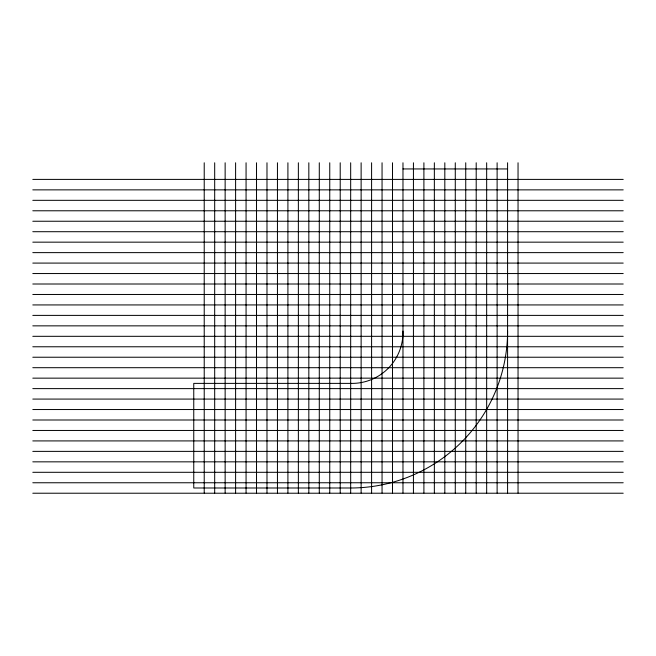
<?xml version="1.0" encoding="UTF-8"?>
<svg xmlns="http://www.w3.org/2000/svg" width="656" height="656" viewBox="0 0 656 656"><rect width="100%" height="100%" fill="white"/><g stroke="black" fill="none" stroke-linecap="round" stroke-linejoin="round"><path stroke-width="0.98" d="M402.973 168.945L507.58 168.945M32.8 179.4L623.2 179.4M32.8 189.863L623.2 189.863M32.8 200.326L623.2 200.326M32.8 210.781L623.2 210.781M32.8 221.244L623.2 221.244M32.8 231.707L623.2 231.707M32.8 242.162L623.2 242.162M32.8 252.626L623.2 252.626M32.8 263.089L623.2 263.089M32.8 273.544L623.2 273.544M32.8 284.007L623.2 284.007M32.8 294.47L623.2 294.47M32.8 304.933L623.2 304.933M32.8 315.388L623.2 315.388M32.8 325.852L623.2 325.852M32.8 336.315L623.2 336.315M32.8 346.77L623.2 346.77M32.8 357.233L623.2 357.233M32.8 367.696L623.2 367.696M32.8 378.151L623.2 378.151M32.8 388.614L623.2 388.614M32.8 399.078L623.2 399.078M32.8 409.533L623.2 409.533M32.8 419.996L623.2 419.996M32.8 430.459L623.2 430.459M32.8 440.914L623.2 440.914M32.8 451.377L623.2 451.377M32.8 461.84L623.2 461.84M32.8 472.304L623.2 472.304M32.8 482.759L623.2 482.759M32.8 493.222L623.2 493.222M518.043 162.778L518.043 493.025M507.58 162.778L507.58 493.025M497.117 162.778L497.117 493.025M486.662 162.778L486.662 493.025M476.199 162.778L476.199 493.025M465.735 162.778L465.735 493.025M455.28 162.778L455.28 493.025M444.817 162.778L444.817 493.025M434.354 162.778L434.354 493.025M423.899 162.778L423.899 493.025M413.436 162.778L413.436 493.025M402.973 162.778L402.973 493.025M392.509 162.778L392.509 493.025M382.054 162.778L382.054 493.025M371.591 162.778L371.591 493.025M361.128 162.778L361.128 493.025M350.673 162.778L350.673 493.025M340.21 162.778L340.21 493.025M329.747 162.778L329.747 493.025M319.292 162.778L319.292 493.025M308.828 162.778L308.828 493.025M298.365 162.778L298.365 493.025M287.91 162.778L287.91 493.025M277.447 162.778L277.447 493.025M266.984 162.778L266.984 493.025M256.521 162.778L256.521 493.025M246.066 162.778L246.066 493.025M235.602 162.778L235.602 493.025M225.139 162.778L225.139 493.025M214.684 162.778L214.684 493.025M204.221 162.778L204.221 493.025M507.58 331.083A156.907 156.907 0 0 1 350.673 487.99L193.758 487.99L193.758 383.383L350.673 383.383A50.963 50.963 0 0 0 402.973 331.083"/></g></svg>
